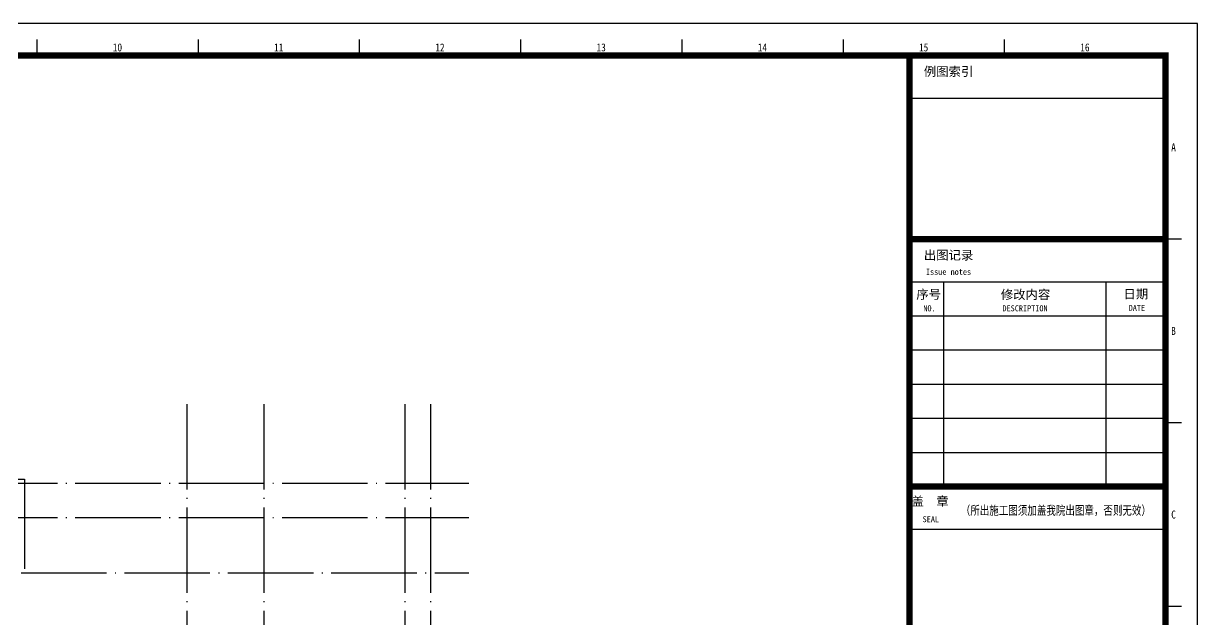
# Model space of a CAD drawing. Extents: x 121658 to 184658, y 9304 to 53801.
# Drawn here: x 157181 to 184658, y 39843 to 53801 of the extents above; entities that cross this region are included whole.
import ezdxf
from ezdxf.enums import TextEntityAlignment as Align

# ---------------------------------------------------------------- set-up
doc = ezdxf.new("R2010")
doc.units = 0
doc.header["$LTSCALE"] = 1000
doc.header["$MEASUREMENT"] = 0
doc.linetypes.add('DOTE', pattern=[2.42, 2, -0.2, 0.02, -0.2])
for name, color, linetype in [('DOTE', 1, 'DOTE'), ('tk', 253, 'Continuous'), ('看线', 5, 'Continuous')]:
    doc.layers.add(name, color=color, linetype=linetype)
doc.styles.add('TKZ1', font='SIMHEI.TTF', dxfattribs={"width": 0.7})
doc.styles.add('图签栏', font='SimSun.ttf')

# ---------------------------------------------------------------- blocks, each defined once
blk = doc.blocks.new('图框')
for p, q in [((-58108, -445311), (-142208, -445311)), ((-58108, -504711), (-58108, -445311)), ((-94371, -445811), (-94371, -446311)), ((-89333, -445811), (-89333, -446311)), ((-84296, -445811), (-84296, -446311)), ((-79258, -445811), (-79258, -446311)), ((-74221, -445811), (-74221, -446311)), ((-69183, -445811), (-69183, -446311)), ((-64146, -445811), (-64146, -446311)), ((-67108, -447645), (-59108, -447645)), ((-67108, -452051), (-59108, -452051)), ((-58608, -452051), (-59108, -452051)), ((-67108, -453385), (-59108, -453385)), ((-66042, -453385), (-66042, -459785)), ((-60975, -453385), (-60975, -459785)), ((-67108, -454451), (-59108, -454451)), ((-67108, -455518), (-59108, -455518)), ((-67108, -456585), (-59108, -456585)), ((-67108, -457651), (-59108, -457651)), ((-58608, -457791), (-59108, -457791)), ((-67108, -458718), (-59108, -458718)), ((-67108, -459785), (-59108, -459785)), ((-67108, -461118), (-59108, -461118)), ((-67108, -461118), (-59108, -461118)), ((-58608, -463531), (-59108, -463531))]:
    blk.add_line(p, q)
at = {"const_width": 200}
blk.add_lwpolyline([(-59108, -446311), (-139708, -446311), (-139708, -503711), (-59108, -503711)], close=True, dxfattribs=at)
for points in [[(-67108, -446311), (-67108, -503711)], [(-67108, -452051), (-59108, -452051)], [(-67108, -459785), (-59108, -459785)]]:
    blk.add_lwpolyline(points, dxfattribs=at)
at = {"style": 'TKZ1', "width": 0.85}
for s, p in [('10', (-91852, -446061)), ('11', (-86815, -446061)), ('12', (-81777, -446061)), ('13', (-76740, -446061)), ('14', (-71702, -446061)), ('15', (-66665, -446061)), ('16', (-61627, -446061)), ('A', (-58858, -449181)), ('B', (-58858, -454921)), ('C', (-58858, -460661))]:
    blk.add_text(s, height=250, dxfattribs=at).set_placement(p, align=Align.MIDDLE)
at = {"style": '图签栏'}
for s, height, p in [('例图索引', 282.8, (-66658, -446953)), ('出图记录', 282.8, (-66658, -452693)), ('Issue notes', 188.55, (-66594, -453169)), ('序号', 282.8, (-66893, -453919)), ('修改内容', 282.8, (-64254, -453925)), ('日期', 282.8, (-60420, -453908)), ('NO.', 188.6, (-66675, -454310)), ('DESCRIPTION', 188.55, (-64204, -454309)), ('DATE', 188.6, (-60260, -454298)), ('盖  章', 282.8, (-67041, -460388)), ('SEAL', 188.6, (-66698, -460902))]:
    blk.add_text(s, height=height, dxfattribs=at).set_placement(p)
at = {"style": '图签栏', "width": 0.75}
blk.add_text('（所出施工图须加盖我院出图章，否则无效）', height=282.83, dxfattribs=at).set_placement((-65504, -460671))

msp = doc.modelspace()

# ---------------------------------------------------------------- linework, layer by layer
at = {"layer": 'DOTE'}
for p, q in [((161006, 44890), (161006, 33433)), ((162806, 44890), (162806, 29833)), ((166106, 44890), (166106, 34933)), ((166706, 44890), (166706, 22933)), ((136614, 43033), (167606, 43033)), ((136614, 42233), (167606, 42233)), ((154706, 40933), (167606, 40933))]:
    msp.add_line(p, q, dxfattribs=at)
at = {"layer": '看线'}
msp.add_lwpolyline([(154806, 43133), (157206, 43133), (157206, 41033)], dxfattribs=at)

# ---------------------------------------------------------------- block references
at = {"layer": 'tk', "xscale": 0.7491082046180964, "yscale": 0.749108204501681, "zscale": 0.7491082045191118}
msp.add_blockref('图框', (228188, 387387), dxfattribs=at)

doc.saveas('drawing.dxf')
